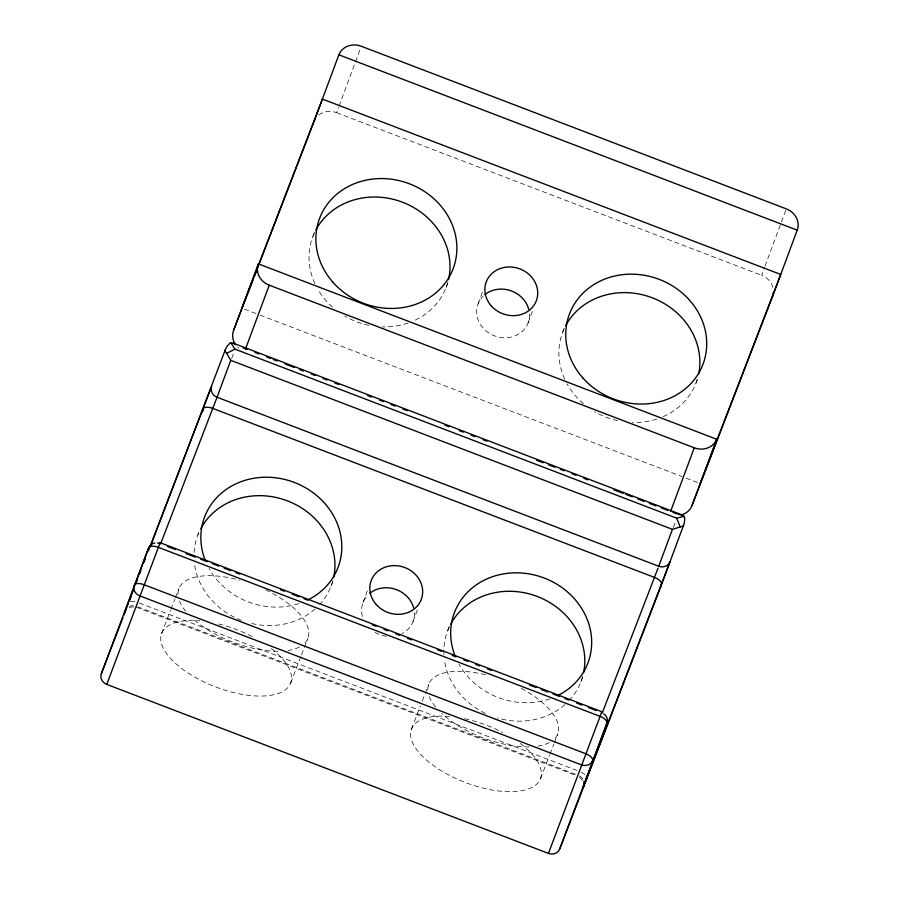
<?xml version="1.0" encoding="UTF-8"?>
<svg xmlns="http://www.w3.org/2000/svg" width="899" height="899" viewBox="0 0 899 899"><rect width="100%" height="100%" fill="white"/><g stroke="black" fill="none" stroke-linecap="round" stroke-linejoin="round"><path stroke-width="0.67" stroke-dasharray="4.5 3.37" d="M231.661 358.476L234.088 351.947M318.673 115.083A17.834 16.002 20.4 0 1 336.574 112.667L338.518 107.464M339.002 106.161L354.981 63.177M355.465 61.874L360.308 48.849M197.836 535.119L198.746 532.658M312.886 236.459L314.717 231.537M331.09 586.103L332.911 581.192M446.14 287.455L447.511 283.758M363.027 602.544L368.354 588.216M478.088 303.884L483.415 289.557M413.001 621.67L418.327 607.342M528.05 323.011L532.893 309.986M447.68 630.727L449.511 625.805M562.74 332.068L564.111 328.371M580.945 681.712L582.766 676.79M695.995 383.053L697.366 379.367M772.938 287.399A17.834 16.002 20.4 0 0 761.599 275.296L764.51 267.486M764.993 266.183L780.984 223.199M781.467 221.896L786.31 208.871M673.351 527.477L675.778 520.948M161.595 633.581L170.473 610.545M170.967 609.264L174.912 599.026M175.406 597.745L178.856 588.789M290.692 682.982L301.041 656.101M301.536 654.82L307.952 638.178M411.45 729.19L420.327 706.142M422.305 701.029L424.766 694.624M425.261 693.343L428.711 684.386M540.546 778.579L549.424 755.542M549.907 754.261L553.863 744.024M554.346 742.743L557.807 733.786M129.377 607.331L134.636 606.724M336.574 112.667L761.599 275.296M244.449 309.132L256.069 313.582M259.968 315.077L682.094 476.594M685.993 478.088L697.624 482.538M139.323 603.027L577.079 770.522M137.817 606.803L575.574 774.297M136.198 607.162L575.304 775.174M579.349 776.882L582.844 780.838M414.417 612.747A26.756 24.003 20.4 0 1 401.977 633.649M386.592 636.267A26.756 24.003 20.4 0 1 374.984 632.39M362.376 616.366A26.756 24.003 20.4 0 1 367.961 594.969M332.888 580.642A71.336 64.009 20.4 0 1 319.696 604.454M315.077 608.994A71.336 64.009 20.4 0 1 250.079 623.097M241.449 620.344A71.336 64.009 20.4 0 1 194.353 562.808M194.072 552.537A71.336 64.009 20.4 0 1 198.701 532.983M298.839 603.6A71.336 64.009 20.4 0 1 209.04 568.438M582.743 676.239A71.336 64.009 20.4 0 1 569.55 700.063M564.932 704.602A71.336 64.009 20.4 0 1 497.383 717.998M485.404 713.413A71.336 64.009 20.4 0 1 444.556 661.001M443.892 654.494A71.336 64.009 20.4 0 1 450.017 625.457M549.817 698.826A71.336 64.009 20.4 0 1 458.895 664.035M271.352 648.606A69.111 30.51 21.1 0 1 267.138 695.759A69.111 30.51 21.1 0 1 170.259 658.18A69.111 30.51 21.1 0 1 199.724 620.827M218.614 623.996A69.111 30.51 21.1 0 1 252.99 636.975M265.61 589.856A69.111 30.51 21.1 0 1 304.941 642.976M299.502 646.977A69.111 30.51 21.1 0 1 288.051 650.494M278.151 651.269A69.111 30.51 21.1 0 1 191.869 617.793M185.778 611.365A69.111 30.51 21.1 0 1 179.474 601.049M178.002 594.396A69.111 30.51 21.1 0 1 239.617 580.158M520.218 743.462A69.111 30.51 21.1 0 1 517.678 791.289A69.111 30.51 21.1 0 1 420.339 754.047A69.111 30.51 21.1 0 1 449.579 716.436M464.648 718.717A69.111 30.51 21.1 0 1 502.844 732.584M521.24 688.387A69.111 30.51 21.1 0 1 554.784 738.573M549.356 742.574A69.111 30.51 21.1 0 1 537.905 746.103M529.14 746.855A69.111 30.51 21.1 0 1 441.712 713.401M435.633 706.962A69.111 30.51 21.1 0 1 429.329 696.646M427.857 690.005A69.111 30.51 21.1 0 1 485.718 674.789M581.192 772.174A8.923 3.933 21.1 0 1 585.654 775.365M128.984 606.589A8.923 8.001 20.4 0 1 134.108 605.712M130.422 601.532A8.923 3.933 21.1 0 1 134.85 601.611M579.664 776.006A8.923 8.001 20.4 0 1 583.237 779.748M529.477 314.088A26.756 24.003 20.4 0 1 494.439 335.844A26.756 24.003 20.4 0 1 483.01 296.31M447.938 281.983A71.336 64.009 20.4 0 1 412.956 321.168M408.157 323.022A71.336 64.009 20.4 0 1 382.648 326.876M369.006 325.326A71.336 64.009 20.4 0 1 344.767 316.055M332.529 307.188A71.336 64.009 20.4 0 1 317.808 289.253M314.908 283.657A71.336 64.009 20.4 0 1 314.717 232.234M697.141 379.794A71.336 64.009 20.4 0 1 662.81 416.765M656.888 418.99A71.336 64.009 20.4 0 1 632.503 422.485M617.568 420.653A71.336 64.009 20.4 0 1 594.621 411.652M583.451 403.707A71.336 64.009 20.4 0 1 567.089 383.828M564.763 379.254A71.336 64.009 20.4 0 1 565.078 326.798M238.808 348.205A17.834 16.002 20.4 0 1 237.527 347.003"/><path stroke-width="1.35" d="M157.437 542.985A8.923 8.001 20.4 0 1 159.842 543.569L160.146 542.715L601.836 711.716L601.521 712.57M601.824 711.738L548.446 853.398L106.767 684.397A8.923 8.001 20.4 0 1 101.317 673.744L148.638 547.851A8.923 8.001 20.4 0 1 154.808 543.041M124.882 611.736L125.309 610.578M150.65 545.693L225.323 349.689M235.808 344.755L235.291 344.339A17.834 16.002 20.4 0 1 233.628 330.293L258.328 263.868L716.672 439.24L691.972 505.665A17.834 16.002 20.4 0 1 681.341 514.902M258.8 264.958L314.167 121.23L338.867 54.805A17.834 16.002 20.4 0 1 361.274 46.242L786.31 208.871A17.834 16.002 20.4 0 1 797.211 230.178L772.511 296.603L691.972 505.665M106.767 684.397L160.123 542.771M669.935 561.965A8.923 8.001 20.4 0 1 658.731 566.246L217.052 397.246L230.773 360.342L226.357 352.925A15.946 5.136 20.8 0 1 225.391 349.711A15.946 15.103 21.7 0 1 229.975 343.216M245.506 348.992L269.239 285.174A17.834 16.002 20.4 0 1 258.328 263.868M670.53 511.621L694.264 447.803A17.834 16.002 20.4 0 0 716.672 439.24M684.487 517.127A15.946 15.103 21.7 0 1 683.588 525.038A15.946 5.136 20.8 0 1 680.779 526.769L672.452 529.342L658.585 566.64M548.446 853.398A8.923 8.001 20.4 0 0 559.661 849.117L606.971 723.223A8.923 8.001 20.4 0 0 603.701 713.739M126.321 608.185L125.927 609.196L148.638 547.851A8.923 3.933 21.1 0 1 158.336 547.345L600.015 716.346A8.923 3.933 21.1 0 1 606.971 723.223L583.035 787.648L669.092 564.201M559.661 849.117L660.327 587.8L683.656 525.061M216.816 397.864L160.595 543.895M657.989 568.224L602.285 712.896M241.865 308.155L322.404 99.092L780.737 274.465L700.209 483.527M129.321 600.42L132.827 591.306M135.839 583.485L137.345 579.574M139.356 574.371L140.862 570.46M143.874 562.639L145.38 558.729M148.391 550.918L211.591 386.592A8.923 8.001 20.4 0 0 217.052 397.246M101.317 673.744L122.961 617.557M123.972 614.95L126.489 608.421M129.501 600.577L131.018 596.655M233.628 330.293L253.26 279.331M254.271 276.723L257.788 267.576M127.759 604.465L128.029 603.757M126.759 607.05L127.242 605.802M125.422 610.477L124.95 611.68M230.009 343.261L233.144 343.137L682.206 514.958L684.442 517.139M226.694 353.296L235.021 349.183L676.7 518.184L684.229 516.24M680.161 526.803L676.7 518.184M678.307 514.408L682.161 514.947M338.867 54.805L797.211 230.178M269.239 285.174L694.264 447.803M243.078 347.913L247.011 349.419M254.878 352.43L258.8 353.936M266.666 356.948L270.599 358.443M273.217 359.454L277.15 360.96M285.017 363.96L294.187 367.477M299.434 369.478L303.368 370.984M311.234 373.995L315.167 375.501M323.022 378.501L326.955 380.007M334.821 383.019L338.754 384.525M367.59 395.56L371.523 397.066M379.378 400.066L383.311 401.572M391.177 404.584L395.111 406.09M402.977 409.101L406.91 410.607M444.915 425.148L448.848 426.654M459.333 430.666L463.266 432.161M471.132 435.172L475.054 436.678M482.92 439.69L486.853 441.195M536.658 460.254L543.21 462.76M548.457 464.761L555.009 467.266M560.246 469.278L564.179 470.784M572.045 473.784L575.978 475.29M583.844 478.302L587.777 479.808M613.983 489.843L623.164 493.349M625.783 494.349L632.334 496.855M637.582 498.866L644.134 501.372M649.37 503.373L655.922 505.89M661.17 507.89L667.721 510.396M672.969 512.408L676.902 513.913M230.773 360.342L672.452 529.342M167.697 546.581L175.563 549.592M186.048 553.604L195.229 557.11M200.466 559.122L207.017 561.628M212.265 563.628L218.817 566.134M224.065 568.146L230.616 570.651M235.853 572.652L239.786 574.158M280.421 589.71L284.354 591.216M292.209 594.217L298.771 596.734M304.008 598.734L307.941 600.24M372.164 624.816L376.097 626.311M383.963 629.322L387.885 630.828M395.751 633.84L399.684 635.346M407.55 638.357L411.484 639.852M437.689 649.887L441.623 651.393M452.107 655.405L456.04 656.911M463.906 659.911L467.84 661.417M475.706 664.428L479.639 665.934M487.494 668.946L491.427 670.452M529.432 684.993L535.995 687.499M541.232 689.499L547.783 692.016M553.031 694.017L559.583 696.523M564.83 698.534L568.752 700.04M576.619 703.04L581.867 705.052M588.418 707.558L596.284 710.57M233.144 343.137L235.291 344.339M230.762 342.733L235.021 349.183M369.781 593.329A26.756 24.003 20.4 0 1 413.652 607.848M200.713 528.803A71.336 64.009 20.4 0 1 286.23 500.417A71.336 64.009 20.4 0 1 333.72 577.158M205.096 560.021A71.336 64.009 20.4 0 1 242.685 481.1A71.336 64.009 20.4 0 1 333.608 515.891A71.336 64.009 20.4 0 1 308.548 599.599M450.568 624.4A71.336 64.009 20.4 0 1 536.085 596.026A71.336 64.009 20.4 0 1 583.575 672.767M454.939 655.618A71.336 64.009 20.4 0 1 492.54 576.697A71.336 64.009 20.4 0 1 583.462 611.489A71.336 64.009 20.4 0 1 558.403 695.208M660.799 584.822A8.923 8.001 20.4 0 1 660.327 587.8M201.994 412.416A8.923 8.001 20.4 0 1 203.635 409.899M661.439 584.283A8.923 3.933 21.1 0 0 654.483 577.405L212.793 408.404A8.923 3.933 21.1 0 0 203.095 408.899M586.35 776.354A8.923 3.933 21.1 0 1 586.654 778.41M583.856 781.355A8.923 8.001 20.4 0 1 583.642 785.962M125.961 609.275A8.923 8.001 20.4 0 1 126.422 608.657M484.842 294.67A26.756 24.003 20.4 0 1 528.702 309.189M315.774 230.144A71.336 64.009 20.4 0 1 401.909 201.994A71.336 64.009 20.4 0 1 448.522 279.668M565.628 325.741A71.336 64.009 20.4 0 1 651.134 297.367A71.336 64.009 20.4 0 1 698.635 374.108M314.167 121.23A17.834 16.002 20.4 0 1 314.751 119.915M773.443 292.254A17.834 16.002 20.4 0 1 772.511 296.603M585.642 753.677L143.952 584.676A8.923 3.933 21.1 0 0 134.254 585.182A8.923 8.001 20.4 0 0 139.705 595.835L581.383 764.835A8.923 8.001 20.4 0 0 592.598 760.554A8.923 3.933 21.1 0 0 585.642 753.677M376.276 604.577A26.756 24.003 20.4 0 0 421.238 599.521A26.756 24.003 20.4 0 0 391.222 565.786A26.756 24.003 20.4 0 0 376.276 604.577M491.337 305.93A26.756 24.003 20.4 0 0 536.287 300.862A26.756 24.003 20.4 0 0 506.283 267.127A26.756 24.003 20.4 0 0 491.337 305.93M333.136 282.488A71.336 64.009 20.4 0 0 453.006 269.003A71.336 64.009 20.4 0 0 372.995 179.025A71.336 64.009 20.4 0 0 333.136 282.488M582.99 378.086A71.336 64.009 20.4 0 0 702.861 364.601A71.336 64.009 20.4 0 0 622.838 274.633A71.336 64.009 20.4 0 0 582.99 378.086"/></g></svg>
